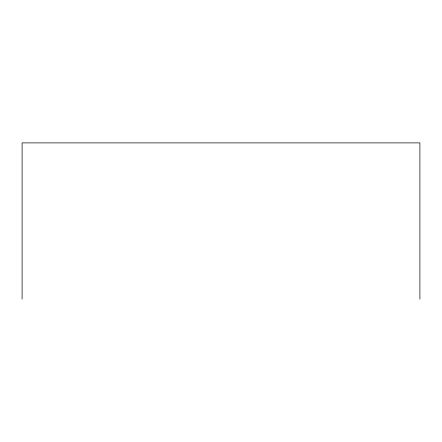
<?xml version="1.0" encoding="UTF-8"?>
<svg xmlns="http://www.w3.org/2000/svg" width="442" height="442" viewBox="0 0 442 442"><rect width="100%" height="100%" fill="white"/><g stroke="black" fill="none" stroke-linecap="round" stroke-linejoin="round"><path stroke-width="0.66" d="M419.9 299.112L419.9 142.888L22.1 142.888L22.1 299.112"/></g></svg>
